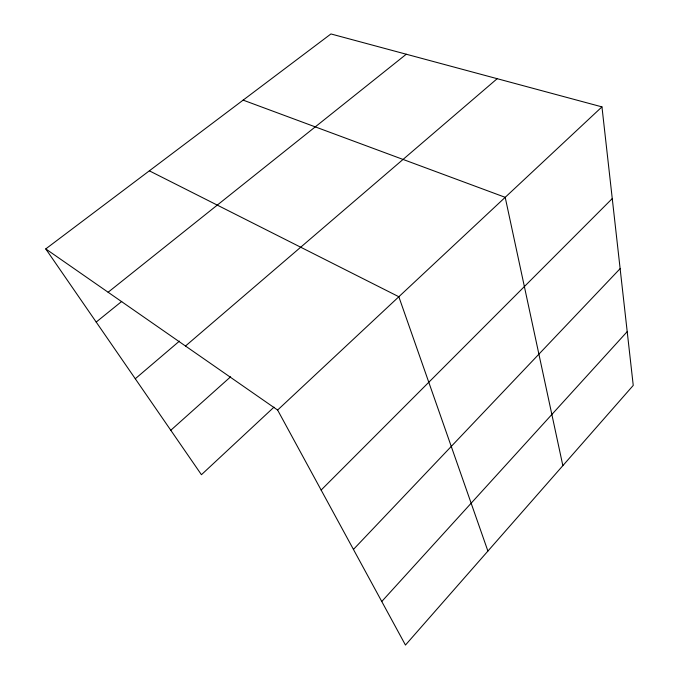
<?xml version="1.0" encoding="UTF-8"?>
<svg xmlns="http://www.w3.org/2000/svg" width="679" height="679" viewBox="0 0 679 679"><rect width="100%" height="100%" fill="white"/><g stroke="black" fill="none" stroke-linecap="round" stroke-linejoin="round"><path stroke-width="1.02" d="M381.759 601.501L627.201 331.632M353.436 549.421L620.131 268.646M321.142 490.06L612.254 198.574M601.959 106.883L633.244 385.409L405.456 645.05L277.618 410.048L601.959 106.883L330.936 33.95L45.756 248.904L201.434 474.714L273.993 407.137M170.794 430.274L230.631 376.777M185.494 346.027L497.189 78.688M135.274 378.755L179.443 341.104M96.197 322.067L121.745 301.408M108.122 292.25L406.271 54.227M243.141 100.127L505.201 197.326L562.849 465.65M149.346 170.828L398.836 296.74L487.904 551.068M45.756 248.904L277.618 410.048"/></g></svg>
